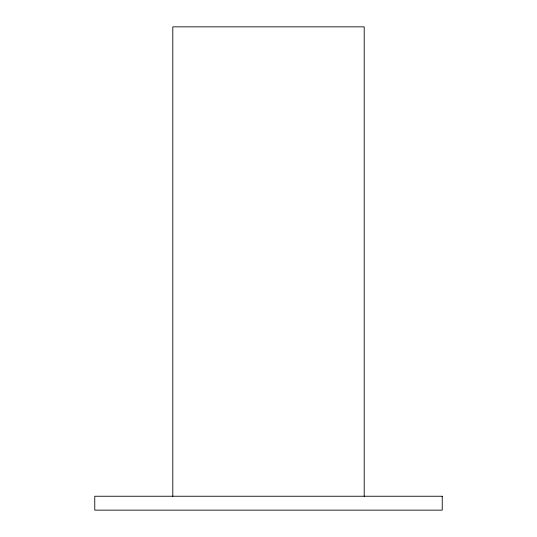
<?xml version="1.0" encoding="UTF-8"?>
<svg xmlns="http://www.w3.org/2000/svg" width="537" height="537" viewBox="0 0 537 537"><rect width="100%" height="100%" fill="white"/><g stroke="black" fill="none" stroke-linecap="round" stroke-linejoin="round"><path stroke-width="0.81" d="M364.2 496.316L364.2 26.85L172.8 26.85L172.8 496.316M442.233 496.242L94.767 496.242L94.767 510.15L442.233 510.15L442.233 496.242"/></g></svg>
